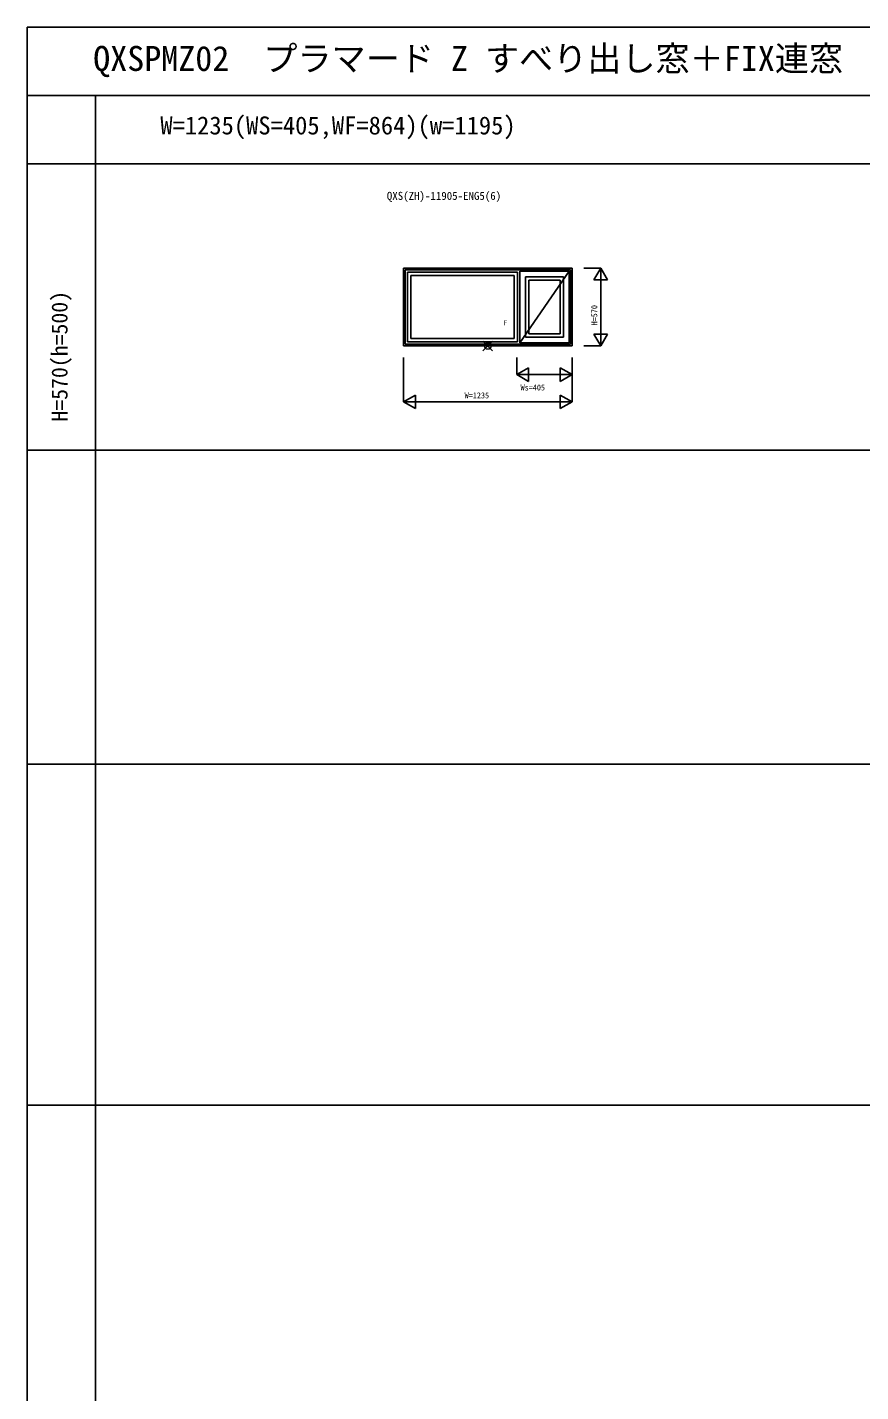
# Model space of a CAD drawing. Units: millimetres, scale not verified. Extents: x -13750 to 13750, y -10000 to 10000.
# Drawn here: x -13750 to -7642, y 0 to 10000 of the extents above; entities that cross this region are included whole.
import ezdxf
from ezdxf.enums import TextEntityAlignment as Align

# ---------------------------------------------------------------- set-up
doc = ezdxf.new("R2010")
doc.units = ezdxf.units.MM
doc.header["$LTSCALE"] = 50
for name, color, linetype in [('0-0_0', 3, 'Continuous'), ('0-1_YKK_A1', 4, 'Continuous'), ('0-4_YKK_F1', 7, 'Continuous'), ('0-6_YKK_N1', 2, 'Continuous')]:
    doc.layers.add(name, color=color, linetype=linetype)
doc.layers.add('0-5_YKK_IN', color=1, linetype='Continuous', lineweight=18)
doc.styles.add('ＭＳ ゴシック', font='')
doc.styles.get('ＭＳ ゴシック').set_extended_font_data('MS Gothic')

msp = doc.modelspace()

# ---------------------------------------------------------------- linework, layer by layer
at = {"layer": '0-1_YKK_A1'}
for p, q in [((-10992.5, 8235), (-10992.5, 7665)), ((-10992.5, 8235), (-9757.5, 8235)), ((-10980.5, 8223), (-10980.5, 7677)), ((-10980.5, 8223), (-9769.5, 8223)), ((-10962.5, 8205), (-10962.5, 7695)), ((-10962.5, 8205), (-10158.5, 8205)), ((-10158.5, 8205), (-10158.5, 7695)), ((-10140.5, 8213), (-10140.5, 7687)), ((-9779.5, 8213), (-10140.5, 7687)), ((-10140.5, 8213), (-9779.5, 8213)), ((-9779.5, 8213), (-9779.5, 7687)), ((-9769.5, 8223), (-9769.5, 7677)), ((-9757.5, 8235), (-9757.5, 7665)), ((-10938.5, 8181), (-10938.5, 7719)), ((-10938.5, 8181), (-10182.5, 8181)), ((-10182.5, 8181), (-10182.5, 7719)), ((-10098.5, 8171), (-10098.5, 7729)), ((-10098.5, 8171), (-9821.5, 8171)), ((-10074.5, 8147), (-10074.5, 7753)), ((-10074.5, 8147), (-9845.5, 8147)), ((-9845.5, 8147), (-9845.5, 7753)), ((-9821.5, 8171), (-9821.5, 7729)), ((-10938.5, 7719), (-10182.5, 7719)), ((-10098.5, 7729), (-9821.5, 7729)), ((-10074.5, 7753), (-9845.5, 7753)), ((-10992.5, 7665), (-9757.5, 7665)), ((-10980.5, 7677), (-9769.5, 7677)), ((-10962.5, 7695), (-10158.5, 7695)), ((-10140.5, 7687), (-9779.5, 7687))]:
    msp.add_line(p, q, dxfattribs=at)
at = {"layer": '0-4_YKK_F1'}
for p, q in [((-13750, -10000), (-13750, 10000)), ((-13750, 10000), (13750, 10000)), ((-13750, 9500), (13250, 9500)), ((-13250, -10000), (-13250, 9500)), ((-13750, 9000), (13250, 9000)), ((-13750, 6900), (13250, 6900)), ((-13750, 4600), (13250, 4600)), ((-13750, 2100), (13250, 2100))]:
    msp.add_line(p, q, dxfattribs=at)
at = {"layer": '0-5_YKK_IN'}
for p, q in [((-10410.36, 7629.64), (-10339.64, 7700.36)), ((-10410.36, 7700.36), (-10339.64, 7629.64))]:
    msp.add_line(p, q, dxfattribs=at)
msp.add_circle((-10375, 7665), 25, dxfattribs=at)
at = {"layer": '0-6_YKK_N1'}
for p, q in [((-9597.5, 8148.4), (-9547.5, 8235)), ((-9547.5, 7665), (-9547.5, 8235)), ((-9497.5, 8148.4), (-9597.5, 8148.4)), ((-9497.5, 7751.6), (-9597.5, 7751.6)), ((-9597.5, 7751.6), (-9547.5, 7665)), ((-9497.5, 7751.6), (-9547.5, 7665)), ((-9672.5, 7665), (-9547.5, 7665)), ((-10992.5, 7580), (-10992.5, 7255)), ((-10162.5, 7580), (-10162.5, 7455)), ((-10075.9, 7505), (-10162.5, 7455)), ((-10075.9, 7405), (-10075.9, 7505)), ((-9844.1, 7405), (-9844.1, 7505)), ((-9844.1, 7505), (-9757.5, 7455)), ((-10162.5, 7455), (-9757.5, 7455)), ((-10075.9, 7405), (-10162.5, 7455)), ((-9844.1, 7405), (-9757.5, 7455)), ((-10905.9, 7305), (-10992.5, 7255)), ((-10905.9, 7205), (-10905.9, 7305)), ((-9844.1, 7205), (-9844.1, 7305)), ((-10992.5, 7255), (-9757.5, 7255)), ((-10905.9, 7205), (-10992.5, 7255)), ((-9844.1, 7205), (-9757.5, 7255))]:
    msp.add_line(p, q, dxfattribs=at)
for points in [[(-9497.5, 8148.4), (-9547.5, 8235), (-9672.5, 8235)], [(-9844.1, 7305), (-9757.5, 7255), (-9757.5, 7580)]]:
    msp.add_lwpolyline(points, dxfattribs=at)

# ---------------------------------------------------------------- texts
at = {"layer": '0-0_0', "color": 7, "style": 'ＭＳ ゴシック'}
for s, height, p in [('QXSPMZ02  プラマード Z すべり出し窓＋FIX連窓 ', 183.3, (-13267, 9625)), ('QXS(ZH)-11905-ENG5(6)', 58.65, (-11115, 8717.5))]:
    msp.add_text(s, height=height, dxfattribs=at).set_placement(p, align=Align.BOTTOM_LEFT)
at = {"layer": '0-0_0', "style": 'ＭＳ ゴシック'}
msp.add_text('W=1235(WS=405,WF=864)(w=1195)', height=132, dxfattribs=at).set_placement((-12775, 9175), align=Align.BOTTOM_LEFT)
msp.add_text('H=570(h=500)', height=117.3, rotation=90, dxfattribs=at).set_placement((-13420, 7110), align=Align.BOTTOM_LEFT)
at = {"layer": '0-1_YKK_A1', "style": 'ＭＳ ゴシック'}
msp.add_text('F', height=36.66, dxfattribs=at).set_placement((-10259.39, 7805), align=Align.BOTTOM_LEFT)
at = {"layer": '0-6_YKK_N1', "style": 'ＭＳ ゴシック'}
msp.add_text('H=570', height=43.99, rotation=90, dxfattribs=at).set_placement((-9559.5, 7815), align=Align.BOTTOM_LEFT)
for s, p in [('W=1235', (-10545, 7267)), ('Ws=405', (-10135, 7325.08))]:
    msp.add_text(s, height=43.99, dxfattribs=at).set_placement(p, align=Align.BOTTOM_LEFT)

doc.saveas('drawing.dxf')
